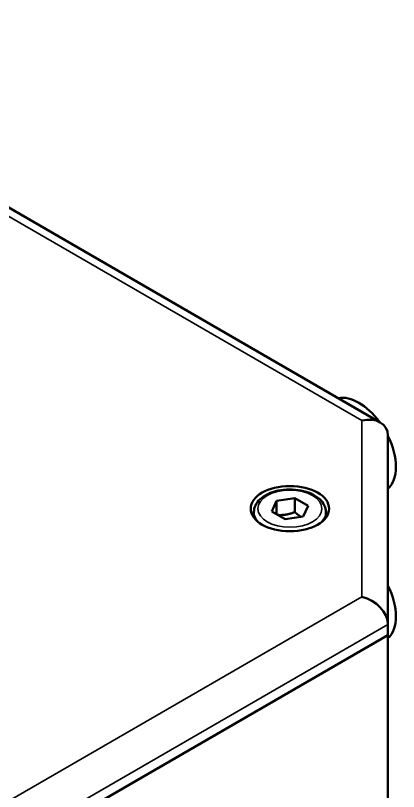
# Model space of a CAD drawing. Header units: inches. Extents: x -24.6 to 49, y -43 to 20.8.
# Drawn here: x 21.19 to 24.65, y 10.13 to 17.13 of the extents above; entities that cross this region are included whole.
import ezdxf

# ---------------------------------------------------------------- set-up
doc = ezdxf.new("R2010")
doc.units = ezdxf.units.IN
doc.header["$MEASUREMENT"] = 0
doc.layers.add('Visible (ANSI)', color=7, linetype='Continuous', lineweight=50)
doc.layers.add('Visible Narrow (ANSI)', color=7, linetype='Continuous', lineweight=35)

msp = doc.modelspace()

# ---------------------------------------------------------------- linework, layer by layer
at = {"layer": 'Visible (ANSI)'}
for p, q in [((24.4903, 13.4578), (18.1298, 17.1301)), ((24.5595, 11.6332), (24.5595, 13.338)), ((23.5531, 12.7481), (23.7178, 12.7736)), ((23.7178, 12.7736), (23.8384, 12.704)), ((23.7178, 12.6482), (23.7178, 12.7736)), ((23.509, 12.653), (23.5531, 12.7481)), ((23.5531, 12.6275), (23.5531, 12.7481)), ((23.8384, 12.704), (23.7942, 12.6089)), ((23.3489, 12.6495), (23.3489, 12.5967)), ((23.6296, 12.5834), (23.509, 12.653)), ((23.7942, 12.6089), (23.6296, 12.5834)), ((23.9985, 12.6495), (23.9985, 12.5967)), ((24.5595, 11.5368), (24.5595, 11.6332)), ((18.1584, 7.8411), (24.5595, 11.5368)), ((18.1584, 7.8411), (24.5595, 11.5368)), ((24.5595, 8.8366), (24.5595, 11.5368))]:
    msp.add_line(p, q, dxfattribs=at)
for centre, major_axis, ratio, start_param, end_param in [((24.2969, 13.2485), (-0.2362, 0.4091), 0.57735, 4.909886, 6.085688), ((24.3233, 13.2815), (-0.2182, -0.126), 0.717439, 2.748894, 4.31969), ((24.2969, 13.2485), (0.2362, -0.4091), 0.57735, 0.119181, 1.451615), ((24.2969, 11.8984), (0.2362, -0.4091), 0.57735, 0.119181, 1.451615), ((24.3233, 11.6897), (0.2182, -0.126), 0.717439, 0.392699, 1.963495)]:
    msp.add_ellipse(centre, major_axis=major_axis, ratio=ratio, start_param=start_param, end_param=end_param, dxfattribs=at)
msp.add_ellipse((23.6737, 12.6785), major_axis=(0.3543, 0), ratio=0.57735, dxfattribs=at)
msp.add_open_spline([(23.3489, 12.6495), (23.3489, 12.6698), (23.3537, 12.6899), (23.372, 12.7288), (23.3862, 12.7473), (23.4235, 12.782), (23.4477, 12.7978), (23.503, 12.824), (23.5344, 12.8343), (23.6005, 12.8482), (23.6351, 12.8518), (23.7044, 12.8523), (23.739, 12.8492), (23.8052, 12.8364), (23.8367, 12.8268), (23.8938, 12.8013), (23.9193, 12.7855), (23.9607, 12.7485), (23.9769, 12.7274), (23.9945, 12.6867), (23.9985, 12.6682), (23.9985, 12.6495)], degree=3, knots=[3.926991, 3.926991, 3.926991, 3.926991, 4.192785, 4.192785, 4.48241, 4.48241, 4.810505, 4.810505, 5.149215, 5.149215, 5.485349, 5.485349, 5.819908, 5.819908, 6.155824, 6.155824, 6.494476, 6.494476, 6.824075, 6.824075, 7.068583, 7.068583, 7.068583, 7.068583], dxfattribs=at)
for points, weights in [([(23.7178, 12.6482), (23.6392, 12.6168), (23.5628, 12.622)], [1, 1.14666441016, 1.01523736138]), ([(23.7731, 12.6056), (23.7474, 12.6212), (23.7178, 12.6482)], [1.07672477615, 1.07039454817, 1])]:
    msp.add_rational_spline(points, weights, degree=2, dxfattribs=at)
at = {"layer": 'Visible Narrow (ANSI)'}
for p, q in [((18.0606, 17.0902), (24.3233, 13.4744)), ((24.3233, 13.4744), (24.3233, 11.8826)), ((24.3233, 11.8826), (18.0606, 8.2668)), ((18.1584, 7.9375), (24.5595, 11.6332))]:
    msp.add_line(p, q, dxfattribs=at)
msp.add_ellipse((23.6737, 12.6785), major_axis=(-0.2894, 0), ratio=0.57735, dxfattribs=at)
for major_axis, start_param, end_param in [((-0.3248, 0), 0, 0.569132), ((0.3248, 0), 5.714053, 6.283185)]:
    msp.add_ellipse((23.6737, 12.6495), major_axis=major_axis, ratio=0.57735, start_param=start_param, end_param=end_param, dxfattribs=at)

doc.saveas('drawing.dxf')
